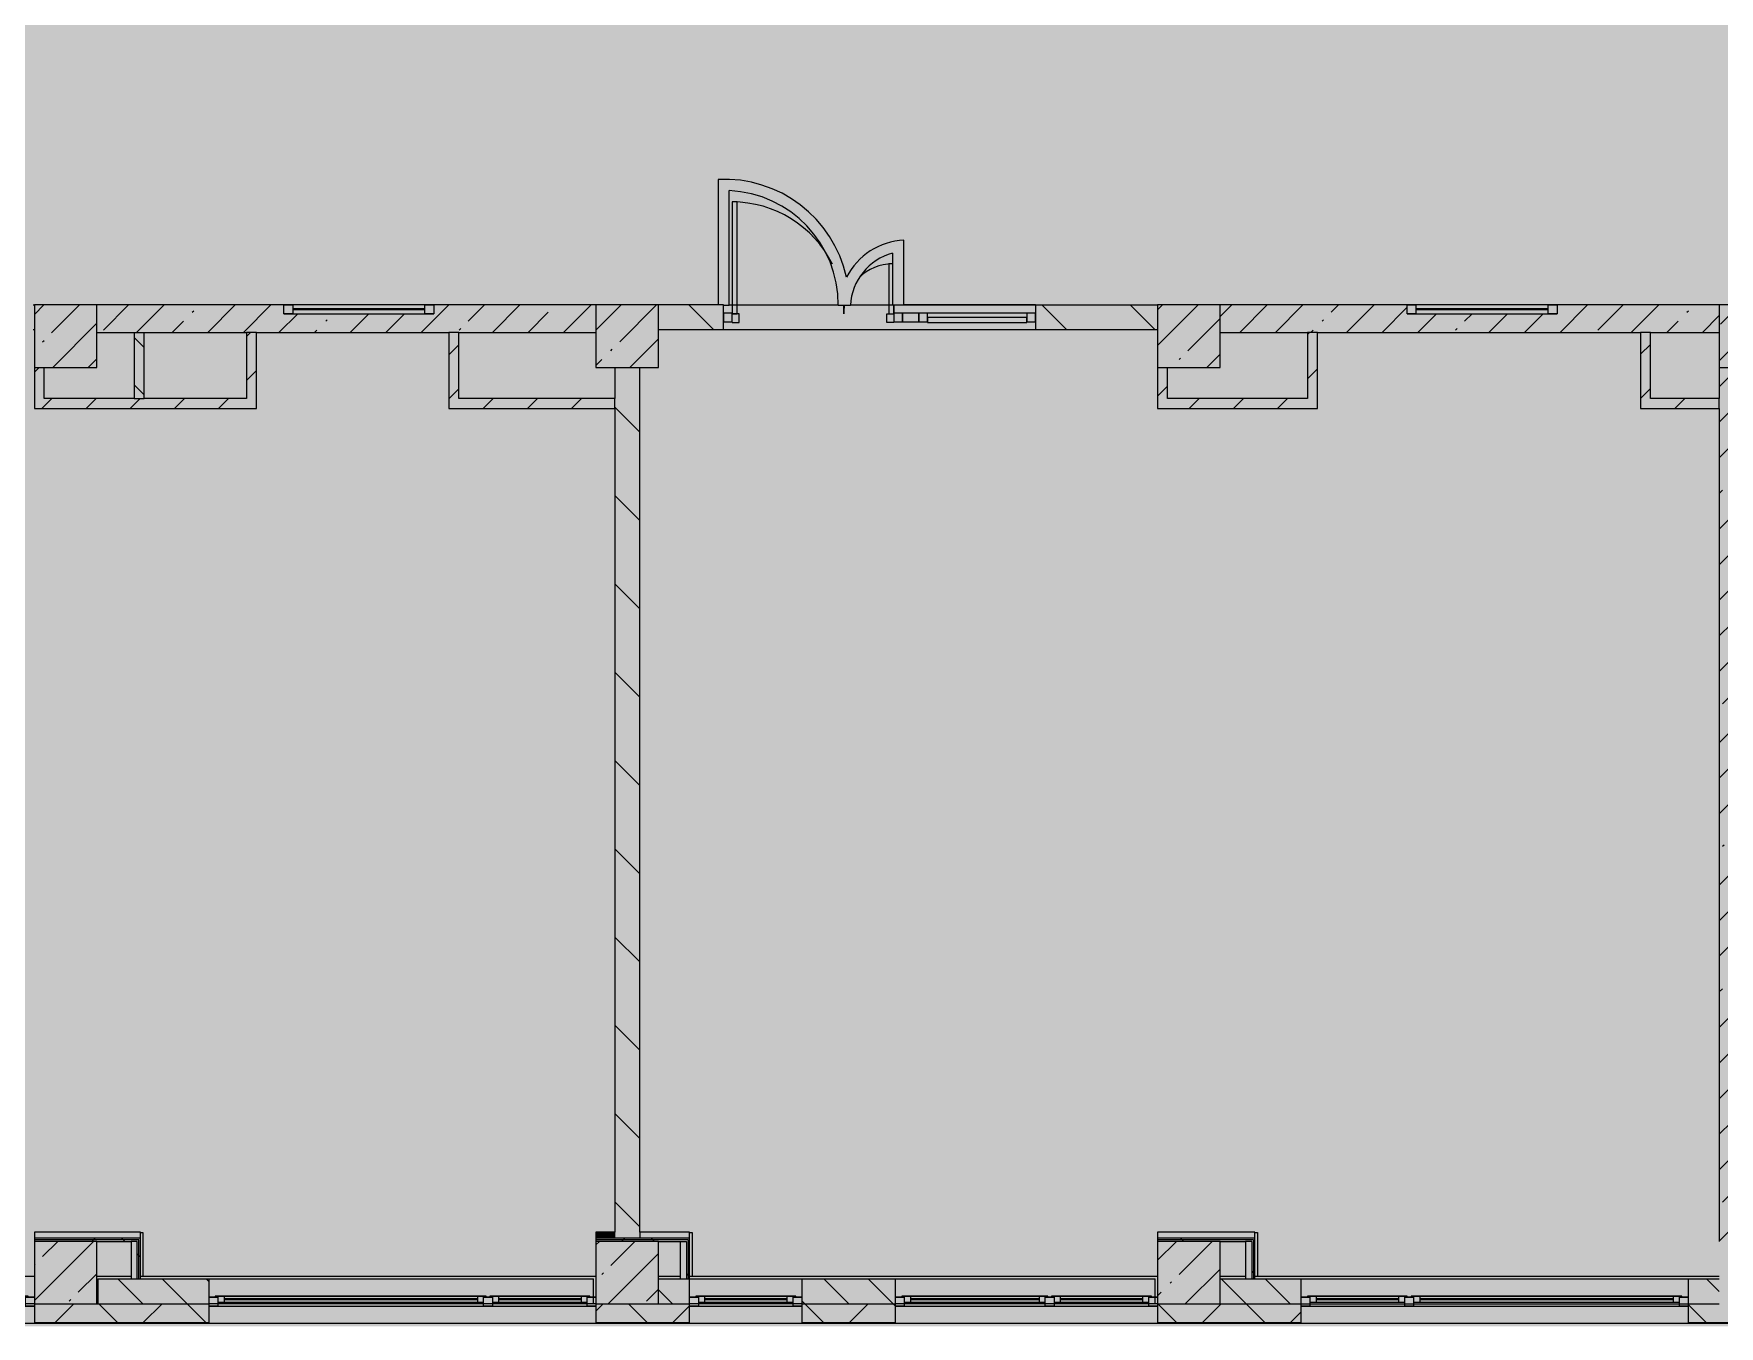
# Model space of a CAD drawing. Header units: millimetres. Extents: x 35143 to 244272, y -8553 to 29000.
# Drawn here: x 169167 to 182672, y -280 to 10072 of the extents above; entities that cross this region are included whole.
import ezdxf

# ---------------------------------------------------------------- set-up
doc = ezdxf.new("R2010")
doc.units = ezdxf.units.MM
doc.layers.add('A-DETL-GENF-6', color=7, linetype='Continuous', lineweight=9, true_color=0xc0c0c0, transparency=0.4)
for name, color, linetype, lineweight, true_color in [('A-DETL-GENF-9', 7, 'Continuous', 5, 0xb7b7b7), ('A-DOOR-4', 7, 'Continuous', 5, 0xe2e2e2), ('A-DOOR-5', 7, 'Continuous', 5, 0xb7b7b7), ('A-FLOR-3', 7, 'Continuous', 5, 0xb7b7b7), ('A-GLAZ-2', 7, 'Continuous', 5, 0x737373), ('A-GLAZ-CURT-2', 7, 'Continuous', 5, 0x737373), ('A-GLAZ-CWMG-3', 7, 'Continuous', 5, 0x737373), ('A-WALL-5', 7, 'Continuous', 9, 0x737373), ('A-WALL-6', 7, 'Continuous', 5, 0x737373), ('I-WALL-3', 7, 'Continuous', 5, 0xe7e7e7), ('I-WALL-4', 7, 'Continuous', 9, 0xe7e7e7), ('I-WALL-6', 7, 'Continuous', 5, 0x737373), ('I-WALL-7', 7, 'Continuous', 5, 0x787878), ('S-COLS-2', 7, 'Continuous', 5, 0x737373)]:
    doc.layers.add(name, color=color, linetype=linetype, lineweight=lineweight, true_color=true_color)
for name, color, linetype, lineweight in [('A-WALL-4', 7, 'Continuous', 5), ('I-WALL-5', 7, 'Continuous', 5), ('S-COLS-1', 7, 'Continuous', 5)]:
    doc.layers.add(name, color=color, linetype=linetype, lineweight=lineweight)
pattern_1 = [(45, (117261.88, 0), (-176.7767, 176.7767), [])]
pattern_2 = [(45, (117261.88, 0), (-285.1231, 285.1231), []), (45, (117547, 0), (-285.1231, 285.1231), [504.031, -100.806, 16.764, -84.042])]
pattern_3 = [(135, (117261.9, 0), (-353.5534, -353.5534), [])]
pattern_4 = [(135, (117261.88, 0), (-176.7767, -176.7767), [])]
pattern_5 = [(45, (117261.9, 0), (-530.33, 530.33), []), (135, (117261.9, 0), (-530.33, -530.33), [])]

# ---------------------------------------------------------------- blocks, each defined once
blk = doc.blocks.new('BSC_Колонна _Прямоугольная - 500х500-V71-2_1_2_птичка')
at = {"layer": 'S-COLS-1'}
h = blk.add_hatch(dxfattribs=at)
h.set_pattern_fill('FP_72', color=256, style=0, pattern_type=2)
h.set_pattern_definition([(45, (-52160, -7650), (-285.123, 285.123), []), (45, (-51874.88, -7650), (-285.123, 285.123), [504.031, -100.806, 16.764, -84.042])])
h.paths.add_polyline_path([(-250, -250), (250, -250), (250, 250), (-250, 250)])
at = {"layer": 'S-COLS-2'}
for p, q in [((250, 250), (-250, 250)), ((-250, 250), (-250, -250)), ((250, -250), (250, 250)), ((-250, -250), (250, -250))]:
    blk.add_line(p, q, dxfattribs=at)
blk = doc.blocks.new('BSC_Колонна _Прямоугольная - 500х500-V72-2_1_2_птичка')
at = {"layer": 'S-COLS-1'}
h = blk.add_hatch(dxfattribs=at)
h.set_pattern_fill('FP_73', color=256, style=0, pattern_type=2)
h.set_pattern_definition([(45, (-61160, -7650), (-285.1231, 285.1231), []), (45, (-60874.88, -7650), (-285.123, 285.123), [504.031, -100.806, 16.764, -84.042])])
h.paths.add_polyline_path([(-250, -250), (250, -250), (250, 250), (-250, 250)])
at = {"layer": 'S-COLS-2'}
for p, q in [((250, 250), (-250, 250)), ((-250, 250), (-250, -250)), ((250, -250), (250, 250)), ((-250, -250), (250, -250))]:
    blk.add_line(p, q, dxfattribs=at)
blk = doc.blocks.new('BSC_Колонна _Прямоугольная - 500х500-V78-2_1_2_птичка')
at = {"layer": 'S-COLS-1'}
h = blk.add_hatch(dxfattribs=at)
h.set_pattern_fill('FP_79', color=256, style=0, pattern_type=2)
h.set_pattern_definition([(45, (-52160, -150), (-285.123, 285.123), []), (45, (-51874.88, -150), (-285.123, 285.123), [504.031, -100.806, 16.764, -84.042])])
h.paths.add_polyline_path([(-250, -250), (250, -250), (250, 250), (-250, 250)])
at = {"layer": 'S-COLS-2'}
for p, q in [((250, 250), (-250, 250)), ((-250, 250), (-250, -250)), ((250, -250), (250, 250)), ((-250, -250), (250, -250))]:
    blk.add_line(p, q, dxfattribs=at)
blk = doc.blocks.new('BSC_Колонна _Прямоугольная - 500х500-V79-2_1_2_птичка')
at = {"layer": 'S-COLS-1'}
h = blk.add_hatch(dxfattribs=at)
h.set_pattern_fill('FP_80', color=256, style=0, pattern_type=2)
h.set_pattern_definition([(45, (-61160, -150), (-285.123, 285.123), []), (45, (-60874.88, -150), (-285.123, 285.123), [504.031, -100.806, 16.764, -84.042])])
h.paths.add_polyline_path([(-159, -250), (250, -250), (250, 250), (-250, 250), (-250, -250)])
at = {"layer": 'S-COLS-2'}
for p, q in [((250, 250), (-250, 250)), ((-250, 250), (-250, -250)), ((250, -250), (250, 250)), ((-250, -250), (250, -250))]:
    blk.add_line(p, q, dxfattribs=at)
blk = doc.blocks.new('BSC_Колонна _Прямоугольная - 500х500-V83-2_1_2_птичка')
at = {"layer": 'S-COLS-1'}
h = blk.add_hatch(dxfattribs=at)
h.set_pattern_fill('FP_84', color=256, style=0, pattern_type=2)
h.set_pattern_definition([(45, (-65660, -7650), (-285.1231, 285.1231), []), (45, (-65374.88, -7650), (-285.1231, 285.1231), [504.031, -100.806, 16.764, -84.042])])
h.paths.add_polyline_path([(-22, -250), (250, -250), (250, 250), (-250, 250), (-250, -250)])
at = {"layer": 'S-COLS-2'}
for p, q in [((250, 250), (-250, 250)), ((-250, 250), (-250, -250)), ((250, -250), (250, 250)), ((-250, -250), (250, -250))]:
    blk.add_line(p, q, dxfattribs=at)
blk = doc.blocks.new('BSC_Колонна _Прямоугольная - 500х500-V101-2_1_2_птичка')
at = {"layer": 'S-COLS-1'}
h = blk.add_hatch(dxfattribs=at)
h.set_pattern_fill('FP_109', color=256, style=0, pattern_type=2)
h.set_pattern_definition([(45, (-56660, -150), (-285.123, 285.123), []), (45, (-56374.88, -150), (-285.123, 285.123), [504.031, -100.806, 16.764, -84.042])])
h.paths.add_polyline_path([(-250, -250), (250, -250), (250, 250), (-250, 250), (-250, 80)])
at = {"layer": 'S-COLS-2'}
for p, q in [((250, 250), (-250, 250)), ((-250, 250), (-250, -250)), ((250, -250), (250, 250)), ((-250, -250), (250, -250))]:
    blk.add_line(p, q, dxfattribs=at)
blk = doc.blocks.new('BSC_Колонна _Прямоугольная - 500х500-V102-2_1_2_птичка')
at = {"layer": 'S-COLS-1'}
h = blk.add_hatch(dxfattribs=at)
h.set_pattern_fill('FP_110', color=256, style=0, pattern_type=2)
h.set_pattern_definition([(45, (-56660, -7650), (-285.123, 285.123), []), (45, (-56374.88, -7650), (-285.123, 285.123), [504.031, -100.806, 16.764, -84.042])])
h.paths.add_polyline_path([(-250, -250), (250, -250), (250, 250), (-250, 250), (-250, 100)])
at = {"layer": 'S-COLS-2'}
for p, q in [((250, 250), (-250, 250)), ((-250, 250), (-250, -250)), ((250, -250), (250, 250)), ((-250, -250), (250, -250))]:
    blk.add_line(p, q, dxfattribs=at)
blk = doc.blocks.new('120_Окно_СКБ_2Ст - 120_Окно_СКБ_2Ст 3100х2500 _мал_створка слева_-22446080-2_1_2_птичка')
at = {"layer": 'A-GLAZ-2'}
for p, q in [((-1550, -127), (-1550, -57)), ((-1550, -57), (-1480, -57)), ((1550, -57), (-1550, -57)), ((-1480, -127), (-1550, -127)), ((-1550, -127), (-1500, -127)), ((-1480, -127), (-1500, -127)), ((-1500, -127), (-1500, -137)), ((-1480, -57), (-1480, -127)), ((650, -87), (-1480, -87)), ((-1480, -87), (-1480, -127)), ((-1430, -137), (-1430, -87)), ((-1430, -107), (600, -107)), ((600, -117), (-1430, -117)), ((600, -137), (600, -87)), ((650, -127), (650, -57)), ((650, -57), (720, -57)), ((650, -127), (650, -87)), ((720, -127), (650, -127)), ((670, -127), (650, -127)), ((670, -127), (700, -127)), ((670, -137), (670, -127)), ((720, -127), (700, -127)), ((700, -127), (700, -137)), ((720, -57), (720, -127)), ((1480, -87), (720, -87)), ((720, -87), (720, -127)), ((770, -137), (770, -87)), ((770, -107), (1430, -107)), ((1430, -117), (770, -117)), ((1430, -137), (1430, -87)), ((1480, -127), (1480, -57)), ((1480, -57), (1550, -57)), ((1480, -127), (1480, -87)), ((1550, -127), (1480, -127)), ((1500, -127), (1480, -127)), ((1500, -127), (1550, -127)), ((1500, -137), (1500, -127)), ((1550, -57), (1550, -127)), ((-1500, -137), (670, -137)), ((670, -137), (-1500, -137)), ((700, -137), (1500, -137)), ((1500, -137), (700, -137))]:
    blk.add_line(p, q, dxfattribs=at)
blk = doc.blocks.new('120_Окно_СКБ_1Ст - 120_Окно_СКБ_1Ст 900х2500_h_-20664874-2_1_2_птичка')
at = {"layer": 'A-GLAZ-2'}
for p, q in [((-450, -127), (-450, -57)), ((-450, -57), (-380, -57)), ((450, -57), (-450, -57)), ((-380, -127), (-450, -127)), ((-450, -127), (-400, -127)), ((-380, -127), (-400, -127)), ((-400, -127), (-400, -137)), ((-380, -57), (-380, -127)), ((380, -87), (-380, -87)), ((-380, -87), (-380, -127)), ((-330, -137), (-330, -87)), ((-330, -107), (330, -107)), ((330, -117), (-330, -117)), ((330, -137), (330, -87)), ((380, -127), (380, -57)), ((380, -57), (450, -57)), ((380, -127), (380, -87)), ((450, -127), (380, -127)), ((400, -127), (380, -127)), ((400, -127), (450, -127)), ((400, -137), (400, -127)), ((450, -57), (450, -127)), ((-400, -137), (400, -137)), ((400, -137), (-400, -137))]:
    blk.add_line(p, q, dxfattribs=at)
blk = doc.blocks.new('120_Окно_СКБ_2Ст - 120_Окно_СКБ_2Ст 2100х2500 _мал створка СЛЕВА_-22446485-2_1_2_птичка')
at = {"layer": 'A-GLAZ-2'}
for p, q in [((-1050, -127), (-1050, -57)), ((-1050, -57), (-980, -57)), ((1050, -57), (-1050, -57)), ((-980, -127), (-1050, -127)), ((-1050, -127), (-1000, -127)), ((-980, -127), (-1000, -127)), ((-1000, -127), (-1000, -137)), ((-980, -57), (-980, -127)), ((-220, -87), (-980, -87)), ((-980, -87), (-980, -127)), ((-930, -137), (-930, -87)), ((-930, -107), (-270, -107)), ((-270, -117), (-930, -117)), ((-270, -137), (-270, -87)), ((-220, -127), (-220, -57)), ((-220, -57), (-150, -57)), ((-220, -127), (-220, -87)), ((-150, -127), (-220, -127)), ((-200, -127), (-220, -127)), ((-200, -127), (-170, -127)), ((-200, -137), (-200, -127)), ((-150, -127), (-170, -127)), ((-170, -127), (-170, -137)), ((-150, -57), (-150, -127)), ((980, -87), (-150, -87)), ((-150, -87), (-150, -127)), ((-100, -137), (-100, -87)), ((-100, -107), (930, -107)), ((930, -117), (-100, -117)), ((930, -137), (930, -87)), ((980, -127), (980, -57)), ((980, -57), (1050, -57)), ((980, -127), (980, -87)), ((1050, -127), (980, -127)), ((1000, -127), (980, -127)), ((1000, -127), (1050, -127)), ((1000, -137), (1000, -127)), ((1050, -57), (1050, -127)), ((-1000, -137), (-200, -137)), ((-200, -137), (-1000, -137)), ((-170, -137), (1000, -137)), ((1000, -137), (-170, -137))]:
    blk.add_line(p, q, dxfattribs=at)
blk = doc.blocks.new('120_Окно_СКБ_2Ст - 120_Окно_СКБ_2Ст 3100х2500 _мал_ створка слева-2_-V110-2_1_2_птичка')
at = {"layer": 'A-GLAZ-2'}
for p, q in [((-1550, -127), (-1550, -57)), ((-1550, -57), (-1480, -57)), ((1550, -57), (-1550, -57)), ((-1480, -127), (-1550, -127)), ((-1550, -127), (-1500, -127)), ((-1480, -127), (-1500, -127)), ((-1500, -127), (-1500, -137)), ((-1480, -57), (-1480, -127)), ((-720, -87), (-1480, -87)), ((-1480, -87), (-1480, -127)), ((-1430, -137), (-1430, -87)), ((-1430, -107), (-770, -107)), ((-770, -117), (-1430, -117)), ((-770, -137), (-770, -87)), ((-720, -127), (-720, -57)), ((-720, -57), (-650, -57)), ((-720, -127), (-720, -87)), ((-650, -127), (-720, -127)), ((-700, -127), (-720, -127)), ((-700, -127), (-670, -127)), ((-700, -137), (-700, -127)), ((-650, -127), (-670, -127)), ((-670, -127), (-670, -137)), ((-650, -57), (-650, -127)), ((1480, -87), (-650, -87)), ((-650, -87), (-650, -127)), ((-600, -137), (-600, -87)), ((-600, -107), (1430, -107)), ((1430, -117), (-600, -117)), ((1430, -137), (1430, -87)), ((1480, -127), (1480, -57)), ((1480, -57), (1550, -57)), ((1480, -127), (1480, -87)), ((1550, -127), (1480, -127)), ((1500, -127), (1480, -127)), ((1500, -127), (1550, -127)), ((1500, -137), (1500, -127)), ((1550, -57), (1550, -127)), ((-1500, -137), (-700, -137)), ((-700, -137), (-1500, -137)), ((-670, -137), (1500, -137)), ((1500, -137), (-670, -137))]:
    blk.add_line(p, q, dxfattribs=at)
blk = doc.blocks.new('120_Окно_СКБ_2Ст - 120_Окно_СКБ_2Ст 3100х2500 _мал_ створка слева-2_-V111-2_1_2_птичка')
at = {"layer": 'A-GLAZ-2'}
for p, q in [((-1550, -127), (-1550, -57)), ((-1550, -57), (-1480, -57)), ((1550, -57), (-1550, -57)), ((-1480, -127), (-1550, -127)), ((-1550, -127), (-1503, -127)), ((-1480, -127), (-1500, -127)), ((-1500, -127), (-1500, -137)), ((-1480, -57), (-1480, -127)), ((-720, -87), (-1480, -87)), ((-1480, -87), (-1480, -127)), ((-1430, -137), (-1430, -87)), ((-1430, -107), (-770, -107)), ((-770, -117), (-1430, -117)), ((-770, -137), (-770, -87)), ((-720, -127), (-720, -57)), ((-720, -57), (-650, -57)), ((-720, -127), (-720, -87)), ((-650, -127), (-720, -127)), ((-700, -127), (-720, -127)), ((-700, -127), (-670, -127)), ((-700, -137), (-700, -127)), ((-650, -127), (-670, -127)), ((-670, -127), (-670, -137)), ((-650, -57), (-650, -127)), ((1480, -87), (-650, -87)), ((-650, -87), (-650, -127)), ((-600, -137), (-600, -87)), ((-600, -107), (1430, -107)), ((1430, -117), (-600, -117)), ((1430, -137), (1430, -87)), ((1480, -127), (1480, -57)), ((1480, -57), (1550, -57)), ((1480, -127), (1480, -87)), ((1550, -127), (1480, -127)), ((1500, -127), (1480, -127)), ((1500, -127), (1550, -127)), ((1500, -137), (1500, -127)), ((1550, -57), (1550, -127)), ((-1500, -137), (-700, -137)), ((-700, -137), (-1500, -137)), ((-670, -137), (1500, -137)), ((1500, -137), (-670, -137))]:
    blk.add_line(p, q, dxfattribs=at)
blk = doc.blocks.new('120_Окно_СКБ_1Ст - 120_Окно_СКБ_1Ст 400х1200 EI30-24228621-2_1_2_птичка')
at = {"layer": 'A-GLAZ-2'}
for p, q in [((-600, 40), (-600, 110)), ((-600, 110), (-530, 110)), ((600, 110), (-600, 110)), ((-530, 40), (-600, 40)), ((-600, 40), (600, 40)), ((-530, 110), (-530, 40)), ((530, 80), (-530, 80)), ((530, 70), (-530, 70)), ((530, 40), (530, 110)), ((530, 110), (600, 110)), ((600, 40), (530, 40)), ((600, 110), (600, 40))]:
    blk.add_line(p, q, dxfattribs=at)
blk = doc.blocks.new('Прямоугольный импост - 50 x 70 мм-V222-2_1_2_птичка')
at = {"layer": 'A-GLAZ-CWMG-3'}
for p, q in [((-70, 35), (0, 35)), ((-70, -35), (-70, 35)), ((0, 35), (0, -35)), ((0, -35), (-70, -35))]:
    blk.add_line(p, q, dxfattribs=at)
blk = doc.blocks.new('Дверь_Витражная_остекление_ - ДВН_ДАО_Главный вход_1200 в свету-V232-2_1_2_птичка')
at = {"layer": 'A-DOOR-4'}
for points in [[(-607, 30), (-607, 925), (-647, 925), (-647, 30)], [(647, 30), (647, 100), (639, 100), (639, 430), (607, 430), (607, 30), (639, 30)]]:
    blk.add_hatch(color=256, dxfattribs=at).paths.add_polyline_path(points)
at = {"layer": 'A-DETL-GENF-9'}
for p, q in [((-607, 925), (-647, 925)), ((-647, 925), (-647, 35)), ((-607, 30), (-607, 925)), ((639, 430), (607, 430)), ((607, 430), (607, 30)), ((-647, 30), (-607, 30)), ((-592, 30), (-647, 30)), ((-592, -40), (-592, 30)), ((592, -40), (592, 30)), ((592, 30), (647, 30)), ((607, 30), (647, 30)), ((647, 35), (647, 100)), ((-647, -40), (-592, -40)), ((647, -40), (592, -40))]:
    blk.add_line(p, q, dxfattribs=at)
at = {"layer": 'A-DOOR-5'}
for p, q in [((-647, 925), (-647, 35)), ((647, 100), (647, 35))]:
    blk.add_line(p, q, dxfattribs=at)
for centre, radius, start, end in [((-647, 30), 895, 26.2405, 90), ((647, 30), 400, 91.3229, 133.9937), ((-647, 30), 895, 360, 4.3606), ((647, 30), 400, 170.1518, 180)]:
    blk.add_arc(centre, radius, start, end, dxfattribs=at)
blk = doc.blocks.new('Системная панель - Стемалит - 40мм-V224-2_1_2_птичка')
at = {"layer": 'A-GLAZ-CURT-2'}
for p, q in [((65, 35), (-65, 35)), ((-65, 35), (-65, -35)), ((65, -35), (65, 35)), ((-65, -35), (65, -35))]:
    blk.add_line(p, q, dxfattribs=at)
blk = doc.blocks.new('Прямоугольный импост - 50 x 70 мм-V225-2_1_2_птичка')
at = {"layer": 'A-GLAZ-CWMG-3'}
for p, q in [((-35, 35), (35, 35)), ((-35, -35), (-35, 35)), ((35, 35), (35, -35)), ((35, -35), (-35, -35))]:
    blk.add_line(p, q, dxfattribs=at)
blk = doc.blocks.new('Прямоугольный импост - 50 x 70 мм-V226-2_1_2_птичка')
at = {"layer": 'A-GLAZ-CWMG-3'}
for p, q in [((0, 35), (-70, 35)), ((-70, 35), (-70, -35)), ((0, -35), (0, 35)), ((-70, -35), (0, -35))]:
    blk.add_line(p, q, dxfattribs=at)
blk = doc.blocks.new('Системная панель - Стекло - 40мм-V233-2_1_2_птичка')
at = {"layer": 'A-GLAZ-CURT-2'}
for p, q in [((397.5, 0), (-397.5, 0)), ((-397.5, 0), (-397.5, -40)), ((397.5, -40), (397.5, 0)), ((-397.5, -40), (397.5, -40))]:
    blk.add_line(p, q, dxfattribs=at)
blk = doc.blocks.new('Прямоугольный импост - 50 x 70 мм-V228-2_1_2_птичка')
at = {"layer": 'A-GLAZ-CWMG-3'}
for p, q in [((-35, 35), (35, 35)), ((-35, -35), (-35, 35)), ((35, 35), (35, -35)), ((35, -35), (-35, -35))]:
    blk.add_line(p, q, dxfattribs=at)
blk = doc.blocks.new('Прямоугольный импост - 50 x 70 мм-V229-2_1_2_птичка')
at = {"layer": 'A-GLAZ-CWMG-3'}
blk.add_line((41991, 7835), (41196, 7835), dxfattribs=at)

msp = doc.modelspace()

# ---------------------------------------------------------------- hatches: boundary and pattern name
at = {"layer": 'A-DETL-GENF-6'}
msp.add_hatch(color=256, dxfattribs=at).paths.add_polyline_path([(193102.8, -280), (193121.9, -280), (193121.9, 3300), (202121.9, 3300), (202121.9, 27350), (159171.9, 27350), (159171.9, 23778), (156021.9, 23778), (156021.9, -280), (192175.3, -280)])
at = {"layer": 'A-WALL-4'}
h = msp.add_hatch(dxfattribs=at)
h.set_pattern_fill('FP_97', color=256, style=0, pattern_type=2)
h.set_pattern_definition(pattern_4)
h.paths.add_polyline_path([(169681.9, -100), (170571.9, -100), (170571.9, 100), (169681.9, 100)])
h = msp.add_hatch(dxfattribs=at)
h.set_pattern_fill('FP_97', color=256, style=0, pattern_type=2)
h.set_pattern_definition(pattern_4)
h.paths.add_polyline_path([(174171.9, -100), (174421.9, -100), (174421.9, 100), (174171.9, 100)])
h.paths.add_polyline_path([(175479.9, -100), (176071.9, -100), (176071.9, 100), (175321.9, 100), (175321.9, -100)])
h = msp.add_hatch(dxfattribs=at)
h.set_pattern_fill('FP_97', color=256, style=0, pattern_type=2)
h.set_pattern_definition(pattern_4)
h.paths.add_polyline_path([(179190, -100), (179321.9, -100), (179321.9, 100), (178671.9, 100), (178671.9, -100)])
h.paths.add_polyline_path([(182671.9, -100), (182671.9, 100), (182421.9, 100), (182421.9, -100)])
h = msp.add_hatch(dxfattribs=at)
h.set_pattern_fill('FP_87', color=256, style=0, pattern_type=2)
h.set_pattern_definition([(45, (117261.9, 0), (-353.5534, 353.5534), []), (135, (117261.9, 0), (-353.5534, -353.5534), [])])
h.paths.add_polyline_path([(192961.9, -250), (192961.9, -100), (188821.9, -100), (188821.9, -250), (192175.3, -250)])
h.paths.add_polyline_path([(186610.2, -250), (187921.9, -250), (187921.9, -100), (184321.9, -100), (184321.9, -250), (184755.1, -250)])
h.paths.add_polyline_path([(176071.9, -250), (176071.9, -100), (175321.9, -100), (175321.9, -250), (175479.9, -250)])
h.paths.add_polyline_path([(179190, -250), (179321.9, -250), (179321.9, -100), (178171.9, -100), (178171.9, -250), (178262.5, -250)])
h.paths.add_polyline_path([(174171.9, -250), (174421.9, -250), (174421.9, -100), (173671.9, -100), (173671.9, -250), (174088.7, -250)])
h.paths.add_polyline_path([(182421.9, -250), (183421.9, -250), (183421.9, -100), (182421.9, -100)])
h.paths.add_polyline_path([(170571.9, -250), (170571.9, -100), (169171.9, -100), (169171.9, -250), (169914.8, -250)])
h.paths.add_polyline_path([(166071.9, -250), (166071.9, -100), (164671.9, -100), (164671.9, -250), (165277.2, -250)])
h.paths.add_polyline_path([(162494.7, -250), (162571.9, -250), (162571.9, -100), (162198.2, -100), (162198.2, -250)])
h.paths.add_polyline_path([(159921.9, -250), (161298.2, -250), (161298.2, -100), (159921.9, -100)])
h.paths.add_polyline_path([(156332.8, -250), (156821.9, -250), (156821.9, -100), (156021.9, -100), (156025.8, -250), (156301.9, -250)])
at = {"layer": 'I-WALL-3'}
for points in [[(173821.9, 425), (173821.9, 475), (173671.9, 475), (173671.9, 425)], [(169996.9, 100), (169996.9, 400), (169946.9, 400), (169946.9, 100)]]:
    msp.add_hatch(color=256, dxfattribs=at).paths.add_polyline_path(points)
at = {"layer": 'I-WALL-4'}
for points in [[(170021.9, 425), (170021.9, 475), (169171.9, 475), (169171.9, 425), (169914.8, 425)], [(174421.9, 425), (174421.9, 475), (174021.9, 475), (174021.9, 425), (174409.4, 425)], [(178951.9, 425), (178951.9, 475), (178171.9, 475), (178171.9, 425), (178262.5, 425)], [(174396.9, 100), (174396.9, 400), (174346.9, 400), (174346.9, 100)], [(178926.9, 100), (178926.9, 400), (178876.9, 400), (178876.9, 100)]]:
    msp.add_hatch(color=256, dxfattribs=at).paths.add_polyline_path(points)
at = {"layer": 'I-WALL-5'}
h = msp.add_hatch(dxfattribs=at)
h.set_pattern_fill('FP_95', color=256, style=0, pattern_type=2)
h.set_pattern_definition(pattern_2)
h.paths.add_polyline_path([(170951.9, 7680), (173671.9, 7680), (173671.9, 7900), (172371.9, 7900), (172371.9, 7830), (171171.9, 7830), (171171.9, 7900), (169671.9, 7900), (169671.9, 7680), (170871.9, 7680)])
h = msp.add_hatch(dxfattribs=at)
h.set_pattern_fill('FP_98', color=256, style=0, pattern_type=2)
h.set_pattern_definition(pattern_3)
h.paths.add_polyline_path([(178171.9, 7700), (178171.9, 7900), (177192.9, 7900), (177192.9, 7700), (177335, 7700)])
h.paths.add_polyline_path([(174171.9, 7700), (174692.9, 7700), (174692.9, 7900), (174171.9, 7900), (174171.9, 7750.3)])
h = msp.add_hatch(dxfattribs=at)
h.set_pattern_fill('FP_95', color=256, style=0, pattern_type=2)
h.set_pattern_definition(pattern_2)
h.paths.add_polyline_path([(182121.9, 7680), (182671.9, 7680), (182671.9, 7900), (181371.9, 7900), (181371.9, 7830), (180171.9, 7830), (180171.9, 7900), (178671.9, 7900), (178671.9, 7680), (182041.9, 7680)])
h = msp.add_hatch(dxfattribs=at)
h.set_pattern_fill('FP_99', color=256, style=0, pattern_type=2)
h.set_pattern_definition(pattern_1)
h.paths.add_polyline_path([(170951.9, 7070), (170951.9, 7680), (170871.9, 7680), (170871.9, 7070)])
h = msp.add_hatch(dxfattribs=at)
h.set_pattern_fill('FP_99', color=256, style=0, pattern_type=2)
h.set_pattern_definition(pattern_1)
h.paths.add_polyline_path([(172571.9, 7070), (172571.9, 7680), (172491.9, 7680), (172491.9, 7070)])
h = msp.add_hatch(dxfattribs=at)
h.set_pattern_fill('FP_99', color=256, style=0, pattern_type=2)
h.set_pattern_definition(pattern_1)
h.paths.add_polyline_path([(179451.9, 7150), (179451.9, 7680), (179371.9, 7680), (179371.9, 7150)])
h = msp.add_hatch(dxfattribs=at)
h.set_pattern_fill('FP_99', color=256, style=0, pattern_type=2)
h.set_pattern_definition(pattern_1)
h.paths.add_polyline_path([(182121.9, 7070), (182121.9, 7680), (182041.9, 7680), (182041.9, 7070)])
h = msp.add_hatch(dxfattribs=at)
h.set_pattern_fill('FP_99', color=256, style=0, pattern_type=2)
h.set_pattern_definition(pattern_1)
h.paths.add_polyline_path([(169251.9, 7150), (169251.9, 7400), (169171.9, 7400), (169171.9, 7150)])
h = msp.add_hatch(dxfattribs=at)
h.set_pattern_fill('FP_98', color=256, style=0, pattern_type=2)
h.set_pattern_definition(pattern_3)
h.paths.add_polyline_path([(174021.9, 425), (174021.9, 7400), (173821.9, 7400), (173821.9, 425)])
h = msp.add_hatch(dxfattribs=at)
h.set_pattern_fill('FP_99', color=256, style=0, pattern_type=2)
h.set_pattern_definition(pattern_1)
h.paths.add_polyline_path([(178251.9, 7150), (178251.9, 7400), (178171.9, 7400), (178171.9, 7150)])
h = msp.add_hatch(dxfattribs=at)
h.set_pattern_fill('FP_95', color=256, style=0, pattern_type=2)
h.set_pattern_definition(pattern_2)
h.paths.add_polyline_path([(182671.9, 400), (182891.9, 400), (182891.9, 7400), (182671.9, 7400), (182671.9, 808.9)])
h = msp.add_hatch(dxfattribs=at)
h.set_pattern_fill('FP_99', color=256, style=0, pattern_type=2)
h.set_pattern_definition(pattern_1)
h.paths.add_polyline_path([(170871.9, 7070), (170871.9, 7150), (169171.9, 7150), (169171.9, 7070), (169914.8, 7070)])
h = msp.add_hatch(dxfattribs=at)
h.set_pattern_fill('FP_99', color=256, style=0, pattern_type=2)
h.set_pattern_definition(pattern_1)
h.paths.add_polyline_path([(173520.4, 7070), (173520.4, 7150), (172571.9, 7150), (172571.9, 7070)])
h = msp.add_hatch(dxfattribs=at)
h.set_pattern_fill('FP_99', color=256, style=0, pattern_type=2)
h.set_pattern_definition(pattern_1)
h.paths.add_polyline_path([(173821.9, 7070), (173821.9, 7150), (173520.4, 7150), (173520.4, 7070), (173624.9, 7070)])
h = msp.add_hatch(dxfattribs=at)
h.set_pattern_fill('FP_99', color=256, style=0, pattern_type=2)
h.set_pattern_definition(pattern_1)
h.paths.add_polyline_path([(178171.9, 7070), (179451.9, 7070), (179451.9, 7150), (178171.9, 7150)])
h = msp.add_hatch(dxfattribs=at)
h.set_pattern_fill('FP_99', color=256, style=0, pattern_type=2)
h.set_pattern_definition(pattern_1)
h.paths.add_polyline_path([(182671.9, 7070), (182671.9, 7150), (182121.9, 7150), (182121.9, 7070)])
h = msp.add_hatch(dxfattribs=at)
h.set_pattern_fill('FP_187', color=256, style=0, pattern_type=2)
h.set_pattern_definition(pattern_5)
h.paths.add_polyline_path([(170009.4, 412.5), (170021.9, 412.5), (170021.9, 425), (169171.9, 425), (169171.9, 412.5), (169914.8, 412.5)])
h = msp.add_hatch(dxfattribs=at)
h.set_pattern_fill('FP_187', color=256, style=0, pattern_type=2)
h.set_pattern_definition(pattern_5)
h.paths.add_polyline_path([(170009.4, 400), (170009.4, 412.5), (169171.9, 412.5), (169171.9, 400), (169996.9, 400)])
h = msp.add_hatch(dxfattribs=at)
h.set_pattern_fill('FP_187', color=256, style=0, pattern_type=2)
h.set_pattern_definition(pattern_5)
h.paths.add_polyline_path([(170021.9, 100), (170021.9, 412.5), (170009.4, 412.5), (170009.4, 100)])
h = msp.add_hatch(dxfattribs=at)
h.set_pattern_fill('FP_187', color=256, style=0, pattern_type=2)
h.set_pattern_definition(pattern_5)
h.paths.add_polyline_path([(174021.9, 412.5), (174021.9, 425), (173671.9, 425), (173671.9, 412.5), (173821.9, 412.5)])
h = msp.add_hatch(dxfattribs=at)
h.set_pattern_fill('FP_187', color=256, style=0, pattern_type=2)
h.set_pattern_definition(pattern_5)
h.paths.add_polyline_path([(174021.9, 400), (174021.9, 412.5), (173671.9, 412.5), (173671.9, 400), (173821.9, 400)])
h = msp.add_hatch(dxfattribs=at)
h.set_pattern_fill('FP_187', color=256, style=0, pattern_type=2)
h.set_pattern_definition(pattern_5)
h.paths.add_polyline_path([(174409.4, 412.5), (174409.4, 425), (173821.9, 425), (173821.9, 412.5), (174396.9, 412.5)])
h = msp.add_hatch(dxfattribs=at)
h.set_pattern_fill('FP_187', color=256, style=0, pattern_type=2)
h.set_pattern_definition(pattern_5)
h.paths.add_polyline_path([(174088.7, 400), (174396.9, 400), (174396.9, 412.5), (173821.9, 412.5), (173821.9, 400), (174021.9, 400)])
h = msp.add_hatch(dxfattribs=at)
h.set_pattern_fill('FP_187', color=256, style=0, pattern_type=2)
h.set_pattern_definition(pattern_5)
h.paths.add_polyline_path([(174396.9, 100), (174409.4, 100), (174409.4, 412.5), (174396.9, 412.5), (174396.9, 230.5)])
h = msp.add_hatch(dxfattribs=at)
h.set_pattern_fill('FP_187', color=256, style=0, pattern_type=2)
h.set_pattern_definition(pattern_5)
h.paths.add_polyline_path([(174409.4, 100), (174421.9, 100), (174421.9, 425), (174409.4, 425), (174409.4, 230.5)])
h = msp.add_hatch(dxfattribs=at)
h.set_pattern_fill('FP_187', color=256, style=0, pattern_type=2)
h.set_pattern_definition(pattern_5)
h.paths.add_polyline_path([(178939.4, 412.5), (178951.9, 412.5), (178951.9, 425), (178171.9, 425), (178171.9, 412.5), (178262.5, 412.5)])
h = msp.add_hatch(dxfattribs=at)
h.set_pattern_fill('FP_187', color=256, style=0, pattern_type=2)
h.set_pattern_definition(pattern_5)
h.paths.add_polyline_path([(178939.4, 400), (178939.4, 412.5), (178171.9, 412.5), (178171.9, 400), (178926.9, 400)])
h = msp.add_hatch(dxfattribs=at)
h.set_pattern_fill('FP_187', color=256, style=0, pattern_type=2)
h.set_pattern_definition(pattern_5)
h.paths.add_polyline_path([(178939.4, 100), (178951.9, 100), (178951.9, 412.5), (178939.4, 412.5), (178939.4, 230.5)])
h = msp.add_hatch(dxfattribs=at)
h.set_pattern_fill('FP_187', color=256, style=0, pattern_type=2)
h.set_pattern_definition(pattern_5)
h.paths.add_polyline_path([(170009.4, 100), (170009.4, 400), (169996.9, 400), (169996.9, 100)])
h = msp.add_hatch(dxfattribs=at)
h.set_pattern_fill('FP_187', color=256, style=0, pattern_type=2)
h.set_pattern_definition(pattern_5)
h.paths.add_polyline_path([(178939.4, 100), (178939.4, 400), (178926.9, 400), (178926.9, 100)])
at = {"layer": 'I-WALL-7'}
h = msp.add_hatch(dxfattribs=at)
h.set_pattern_fill('FP_104', color=256, style=0, pattern_type=2)
h.set_pattern_definition([(135, (117261.9, 0), (-377.171, -377.171), [533.4, -88.9, 17.78, -88.9]), (135, (117261.9, 376.94), (-377.171, -377.171), []), (50, (117261.9, 0), (637.6445, -55.7866), [66.675, -733.425]), (355, (117261.9, 0), (-123.3494, 668.699), [53.34, -586.74]), (100.451, (117315, -4.65), (514.299, 612.908), [56.665, -623.315]), (46.184, (117261.9, 177.8), (948.776, -147.15), [100.012, -1100.137]), (96.636, (117340.9, 165.5), (830.909, 865.997), [84.998, -934.973]), (351.184, (117261.9, 177.8), (830.918, 865.988), [80.01, -880.11]), (21, (117350.8, 133.35), (530.6506, -357.9283), [66.675, -733.425]), (326, (117350.8, 133.35), (216.308, 644.6585), [53.34, -586.74]), (71.451, (117395, 103.5), (746.9596, 286.724), [56.665, -623.315]), (37.5, (117261.88, 0), (10.8105, 295.9426), [16.764, -562.864, 16.764, -578.866, -588.962]), (37.5, (117261.88, 0), (10.8105, 295.9426), [-1175.258, 16.764, -572.198]), (7.5, (117261.88, 0), (233.8692, 350.6318), [16.764, -322.834, 16.764, -549.529, -224.472]), (7.5, (117261.88, 0), (233.8692, 350.6318), [-905.891, 16.764, -207.708]), (327.5, (117063.63, 0), (474.5678, -20.0513), [16.764, -205.486, 16.764, -676.656, -920.115]), (327.5, (117063.63, 0), (474.5678, -20.0513), [-915.67, 16.764, -903.351]), (317.5, (116974.73, 0), (518.4522, 88.9934), [16.764, -272.161, 16.764, -443.738, -653.415]), (317.5, (116974.73, 0), (518.4522, 88.9934), [-749.427, 16.764, -636.651])])
h.paths.add_polyline_path([(170051.9, 7150), (170051.9, 7680), (169971.9, 7680), (169971.9, 7150)])

# ---------------------------------------------------------------- linework, layer by layer
at = {"layer": 'A-FLOR-3'}
for p, q in [((174650, 8904.6), (174650, 7900)), ((174740, 7897), (174740, 8815.2)), ((176138.9, 7900), (176138.9, 8418.4)), ((176048.9, 8314.2), (176048.9, 7900)), ((169161.9, 7900), (169171.9, 7900)), ((174692.9, 7897), (174740, 7897)), ((174740, 7900), (175612.3, 7900)), ((175612.4, 7897), (175710.4, 7897)), ((175710.8, 7900), (177192.9, 7900)), ((177192.9, 7900), (176138.9, 7900)), ((169171.9, 7700), (169161.9, 7700)), ((170021.9, 470), (170041.9, 470)), ((170041.9, 470), (170041.9, 120)), ((174421.9, 470), (174441.9, 470)), ((174441.9, 470), (174441.9, 120)), ((178951.9, 470), (178971.9, 470)), ((178971.9, 470), (178971.9, 120))]:
    msp.add_line(p, q, dxfattribs=at)
for centre, radius, start, end in [((174702.5, 7906), 1000, 12.44956, 93.01125), ((174702.5, 7906), 910, 359.43333, 87.64026), ((176163.9, 7875), 544, 92.63401, 153.04618), ((176163.9, 7875), 454, 104.67311, 177.22246)]:
    msp.add_arc(centre, radius, start, end, dxfattribs=at)
at = {"layer": 'A-WALL-5'}
for p, q in [((170951.9, 7680), (170871.9, 7680)), ((172571.9, 7680), (172491.9, 7680)), ((179451.9, 7680), (179371.9, 7680)), ((182121.9, 7680), (182041.9, 7680)), ((169971.9, 7150), (170051.9, 7150)), ((173821.9, 7070), (173821.9, 7150)), ((182671.9, 7070), (182671.9, 7150)), ((170021.9, 425), (169171.9, 425)), ((170009.4, 412.5), (169171.9, 412.5)), ((170009.4, 100), (170009.4, 412.5)), ((174421.9, 425), (173671.9, 425)), ((174409.4, 412.5), (173671.9, 412.5)), ((173821.9, 425), (173821.9, 475)), ((174021.9, 475), (174021.9, 425)), ((174409.4, 412.5), (174409.4, 100)), ((178951.9, 425), (178171.9, 425)), ((178939.4, 412.5), (178171.9, 412.5)), ((178939.4, 412.5), (178939.4, 100)), ((169996.9, 400), (169946.9, 400)), ((169996.9, 100), (169996.9, 400)), ((174346.9, 400), (174396.9, 400)), ((174396.9, 400), (174396.9, 100)), ((178926.9, 400), (178876.9, 400)), ((178926.9, 400), (178926.9, 100)), ((169681.9, -100), (170571.9, -100)), ((174171.9, -100), (174421.9, -100)), ((175321.9, -100), (176071.9, -100)), ((178671.9, -100), (179321.9, -100)), ((182421.9, -100), (182671.9, -100)), ((169171.9, -250), (170571.9, -250)), ((169171.9, -253), (170571.9, -253)), ((173671.9, -250), (174421.9, -250)), ((173671.9, -253), (174421.9, -253)), ((175321.9, -250), (176071.9, -250)), ((175321.9, -253), (176071.9, -253)), ((178171.9, -250), (179321.9, -250)), ((178171.9, -253), (179321.9, -253)), ((182421.9, -250), (183421.9, -250)), ((182421.9, -253), (183421.9, -253))]:
    msp.add_line(p, q, dxfattribs=at)
at = {"layer": 'A-WALL-6'}
for p, q in [((169681.9, 100), (169681.9, -100)), ((169681.9, 100), (173651.9, 100)), ((170571.9, -258), (170571.9, 100)), ((173651.9, -100), (173651.9, 100)), ((174171.9, 100), (178151.9, 100)), ((174421.9, -258), (174421.9, 100)), ((175321.9, 100), (175321.9, -258)), ((176071.9, -258), (176071.9, 100)), ((178151.9, -100), (178151.9, 100)), ((178671.9, 100), (182671.9, 100)), ((179321.9, -258), (179321.9, 100)), ((182421.9, 100), (182421.9, -258)), ((169171.9, -100), (169171.9, -258)), ((169671.9, -100), (169681.9, -100)), ((173671.9, -100), (173671.9, -258)), ((178171.9, -100), (178171.9, -258)), ((179321.9, -100), (182671.9, -100)), ((175321.9, -258), (156024.8, -258)), ((183421.9, -258), (175321.9, -258))]:
    msp.add_line(p, q, dxfattribs=at)
at = {"layer": 'I-WALL-6'}
for p, q in [((171171.9, 7900), (169671.9, 7900)), ((173671.9, 7900), (172371.9, 7900)), ((174692.9, 7900), (174171.9, 7900)), ((174692.9, 7700), (174692.9, 7900)), ((174740, 7900), (175612.3, 7900)), ((175710.8, 7900), (176048.9, 7900)), ((177192.9, 7900), (177192.9, 7700)), ((177192.9, 7900), (178171.9, 7900)), ((180171.9, 7900), (178671.9, 7900)), ((182671.9, 7900), (181371.9, 7900)), ((178171.9, 7700), (174171.9, 7700)), ((169671.9, 7680), (170871.9, 7680)), ((169971.9, 7680), (169971.9, 7150)), ((170051.9, 7150), (170051.9, 7680)), ((170871.9, 7680), (170871.9, 7150)), ((170951.9, 7070), (170951.9, 7680)), ((170951.9, 7680), (172491.9, 7680)), ((172491.9, 7680), (172491.9, 7070)), ((172571.9, 7150), (172571.9, 7680)), ((172571.9, 7680), (173671.9, 7680)), ((178671.9, 7680), (179371.9, 7680)), ((179371.9, 7680), (179371.9, 7150)), ((179451.9, 7070), (179451.9, 7680)), ((179451.9, 7680), (182041.9, 7680)), ((182041.9, 7680), (182041.9, 7070)), ((182121.9, 7150), (182121.9, 7680)), ((182121.9, 7680), (182671.9, 7680)), ((169171.9, 7400), (169171.9, 7070)), ((169251.9, 7150), (169251.9, 7400)), ((173821.9, 7400), (173821.9, 7150)), ((174021.9, 475), (174021.9, 7400)), ((178171.9, 7400), (178171.9, 7070)), ((178251.9, 7150), (178251.9, 7400)), ((182671.9, 7400), (182671.9, 7150)), ((169171.9, 7070), (170951.9, 7070)), ((169971.9, 7150), (169251.9, 7150)), ((170871.9, 7150), (170051.9, 7150)), ((172491.9, 7070), (173821.9, 7070)), ((173821.9, 7150), (172571.9, 7150)), ((173821.9, 7070), (173821.9, 475)), ((178171.9, 7070), (179451.9, 7070)), ((179371.9, 7150), (178251.9, 7150)), ((182041.9, 7070), (182671.9, 7070)), ((182671.9, 7150), (182121.9, 7150)), ((182671.9, 7070), (182671.9, 400)), ((170021.9, 475), (169171.9, 475)), ((169171.9, 475), (169171.9, 400)), ((170021.9, 100), (170021.9, 475)), ((173821.9, 475), (173671.9, 475)), ((173671.9, 475), (173671.9, 400)), ((174421.9, 475), (174021.9, 475)), ((174421.9, 100), (174421.9, 475)), ((178951.9, 475), (178171.9, 475)), ((178171.9, 475), (178171.9, 400)), ((178951.9, 100), (178951.9, 475)), ((169671.9, 400), (169946.9, 400)), ((169946.9, 400), (169946.9, 100)), ((174171.9, 400), (174346.9, 400)), ((174346.9, 400), (174346.9, 100)), ((178671.9, 400), (178876.9, 400)), ((178876.9, 400), (178876.9, 100)), ((165386, 120), (169171.9, 120)), ((169671.9, 120), (169946.9, 120)), ((170021, 120), (173671.9, 120)), ((174171.9, 120), (174346.9, 120)), ((174421.1, 120), (178171.9, 120)), ((178671.9, 120), (178876.9, 120)), ((178951, 120), (182671.9, 120)), ((169171.9, -100), (166071.9, -100)), ((173671.9, -100), (170571.9, -100)), ((175321.9, -100), (174421.9, -100)), ((178171.9, -100), (176071.9, -100))]:
    msp.add_line(p, q, dxfattribs=at)

# ---------------------------------------------------------------- block references
at = {"layer": 'A-DOOR-5'}
msp.add_blockref('Дверь_Витражная_остекление_ - ДВН_ДАО_Главный вход_1200 в свету-V232-2_1_2_птичка', (175410.4, 7800), dxfattribs=at)
at = {"layer": 'A-GLAZ-2'}
for p in [(171771.9, 7790), (180771.9, 7790)]:
    msp.add_blockref('120_Окно_СКБ_1Ст - 120_Окно_СКБ_1Ст 400х1200 EI30-24228621-2_1_2_птичка', p, dxfattribs=at)
at = {"layer": 'A-GLAZ-2', "rotation": 180}
for name, p in [('120_Окно_СКБ_2Ст - 120_Окно_СКБ_2Ст 3100х2500 _мал_ створка слева-2_-V110-2_1_2_птичка', (167621.9, -175)), ('120_Окно_СКБ_2Ст - 120_Окно_СКБ_2Ст 3100х2500 _мал_ створка слева-2_-V111-2_1_2_птичка', (172121.9, -175)), ('120_Окно_СКБ_1Ст - 120_Окно_СКБ_1Ст 900х2500_h_-20664874-2_1_2_птичка', (174871.9, -175)), ('120_Окно_СКБ_2Ст - 120_Окно_СКБ_2Ст 2100х2500 _мал створка СЛЕВА_-22446485-2_1_2_птичка', (177121.9, -175)), ('120_Окно_СКБ_2Ст - 120_Окно_СКБ_2Ст 3100х2500 _мал_створка слева_-22446080-2_1_2_птичка', (180871.9, -175))]:
    msp.add_blockref(name, p, dxfattribs=at)
at = {"layer": 'A-GLAZ-CURT-2'}
for name, p in [('Системная панель - Стемалит - 40мм-V224-2_1_2_птичка', (176192.9, 7800)), ('Системная панель - Стекло - 40мм-V233-2_1_2_птичка', (176725.4, 7800))]:
    msp.add_blockref(name, p, dxfattribs=at)
at = {"layer": 'A-GLAZ-CWMG-3', "rotation": 180}
msp.add_blockref('Прямоугольный импост - 50 x 70 мм-V226-2_1_2_птичка', (174692.9, 7800), dxfattribs=at)
at = {"layer": 'A-GLAZ-CWMG-3', "extrusion": (0, 0, -1), "rotation": 180}
for name, p in [('Прямоугольный импост - 50 x 70 мм-V225-2_1_2_птичка', (-176092.9, 7800)), ('Прямоугольный импост - 50 x 70 мм-V228-2_1_2_птичка', (-176292.9, 7800)), ('Прямоугольный импост - 50 x 70 мм-V222-2_1_2_птичка', (-177192.9, 7800))]:
    msp.add_blockref(name, p, dxfattribs=at)
at = {"layer": 'A-GLAZ-CWMG-3'}
msp.add_blockref('Прямоугольный импост - 50 x 70 мм-V229-2_1_2_птичка', (135131.9, 0), dxfattribs=at)
at = {"layer": 'S-COLS-2'}
for name, p in [('BSC_Колонна _Прямоугольная - 500х500-V71-2_1_2_птичка', (169421.9, 7650)), ('BSC_Колонна _Прямоугольная - 500х500-V102-2_1_2_птичка', (173921.9, 7650)), ('BSC_Колонна _Прямоугольная - 500х500-V72-2_1_2_птичка', (178421.9, 7650)), ('BSC_Колонна _Прямоугольная - 500х500-V83-2_1_2_птичка', (182921.9, 7650)), ('BSC_Колонна _Прямоугольная - 500х500-V78-2_1_2_птичка', (169421.9, 150)), ('BSC_Колонна _Прямоугольная - 500х500-V101-2_1_2_птичка', (173921.9, 150)), ('BSC_Колонна _Прямоугольная - 500х500-V79-2_1_2_птичка', (178421.9, 150))]:
    msp.add_blockref(name, p, dxfattribs=at)

doc.saveas('drawing.dxf')
